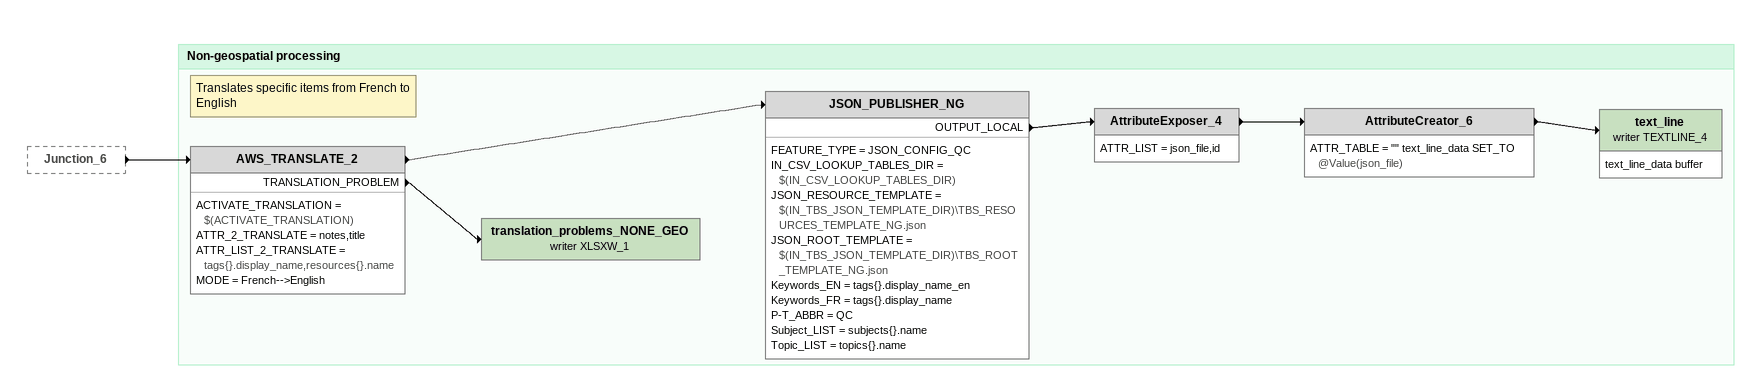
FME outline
Junction_6 [outside]
    -> AWS_TRANSLATE_2

Bookmark: Non-geospatial processing
Note: Translates specific items from French to English
AWS_TRANSLATE_2
    ACTIVATE_TRANSLATION = $(ACTIVATE_TRANSLATION)
    ATTR_2_TRANSLATE = notes,title
    ATTR_LIST_2_TRANSLATE = tags{}.display_name,resources{}.name
    MODE = French-->English
    -> JSON_PUBLISHER_NG
    TRANSLATION_PROBLEM -> translation_problems_NONE_GEO (writer XLSXW_1)
JSON_PUBLISHER_NG
    FEATURE_TYPE = JSON_CONFIG_QC
    IN_CSV_LOOKUP_TABLES_DIR = $(IN_CSV_LOOKUP_TABLES_DIR)
    JSON_RESOURCE_TEMPLATE = $(IN_TBS_JSON_TEMPLATE_DIR)\TBS_RESOURCES_TEMPLATE_NG.json
    JSON_ROOT_TEMPLATE = $(IN_TBS_JSON_TEMPLATE_DIR)\TBS_ROOT_TEMPLATE_NG.json
    Keywords_EN = tags{}.display_name_en
    Keywords_FR = tags{}.display_name
    P-T_ABBR = QC
    Subject_LIST = subjects{}.name
    Topic_LIST = topics{}.name
    OUTPUT_LOCAL -> AttributeExposer_4
AttributeExposer_4
    ATTR_LIST = json_file,id
    -> AttributeCreator_6
AttributeCreator_6
    ATTR_TABLE = "" text_line_data SET_TO @Value(json_file)
    -> text_line (writer TEXTLINE_4)
text_line (writer TEXTLINE_4)
    attributes: text_line_data buffer
translation_problems_NONE_GEO (writer XLSXW_1)
